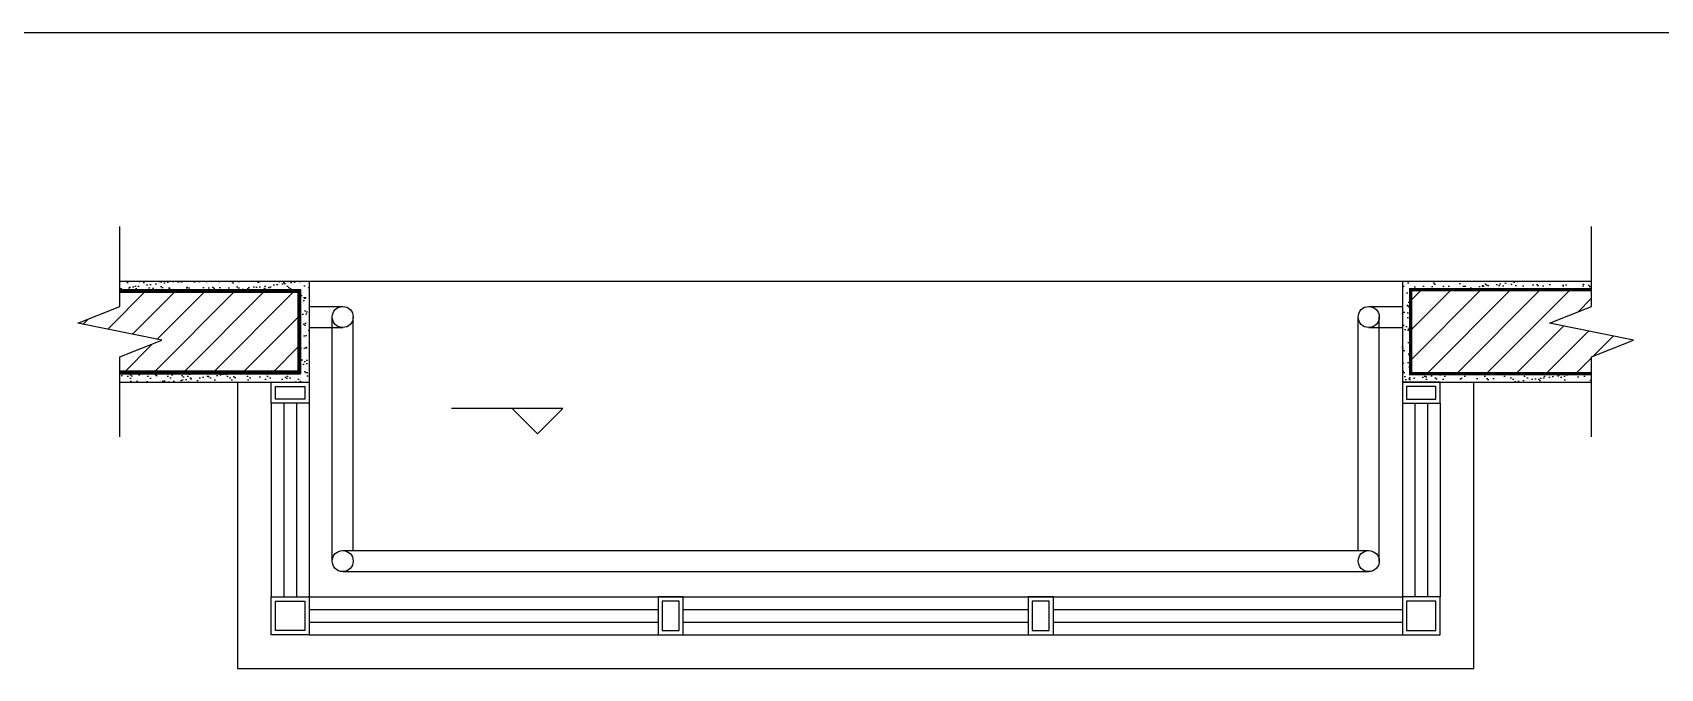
# Model space of a CAD drawing. Extents: x -737978 to 768813, y -372247 to 1140308.
# Drawn here: x -551772 to -547901, y -329161 to -327650 of the extents above; entities that cross this region are included whole.
import ezdxf

# ---------------------------------------------------------------- set-up
doc = ezdxf.new("R2010")
doc.units = 0
doc.header["$LTSCALE"] = 1000
doc.header["$MEASUREMENT"] = 0
doc.layers.get('0').update_dxf_attribs({"linetype": 'CONTINUOUS'})
for name, color, linetype in [('2', 4, 'CONTINUOUS'), ('DIM_ELEV', 3, 'CONTINUOUS'), ('PUB_TITLE', 4, 'CONTINUOUS'), ('WALL', 9, 'CONTINUOUS'), ('WINDOW', 4, 'CONTINUOUS'), ('立面', 7, 'CONTINUOUS')]:
    doc.layers.add(name, color=color, linetype=linetype)

# ---------------------------------------------------------------- blocks, each defined once
blk = doc.blocks.new('A$C259D150C')
h = blk.add_hatch()
h.set_pattern_fill('ANSI31', color=8, scale=400, style=0)
h.set_pattern_definition([(45, (-152057.995, 21612.18), (-35.355339, 35.355339), [])])
h.paths.add_polyline_path([(100, 1444.6), (100, 1404.6), (0, 1364.6), (200, 1324.6), (100, 1284.6), (100, 1244.6), (530, 1244.6), (530, 1444.6)])
h = blk.add_hatch()
h.set_pattern_fill('ANSI31', color=8, scale=400, style=0)
h.set_pattern_definition([(45, (-151077.995, 21612.18), (-35.355339, 35.355339), [])])
h.paths.add_polyline_path([(3170, 1244.6), (3600, 1244.6), (3600, 1284.6), (3700, 1324.6), (3500, 1364.6), (3600, 1404.6), (3600, 1444.6), (3170, 1444.6)])
at = {"layer": '2'}
h = blk.add_hatch(dxfattribs=at)
h.set_pattern_fill('AR-SAND', color=8, scale=0.6, style=0)
h.set_pattern_definition([(37.5, (-52164.816, 33783.721), (-0.960019, 29.364794), [0, -23.1648, 0, -25.908, 0, -24.765]), (7.5, (-52164.816, 33783.72), (26.971397, 43.009506), [0, -12.4968, 0, -20.8788, 0, -8.001]), (327.5, (-52183.56, 33783.721), (47.459542, 0.086231), [0, -7.62, 0, -27.432, 0, -35.814]), (317.5, (-52183.56, 33783.72), (45.813387, 13.37576), [0, -3.81, 0, -17.9832, 0, -20.574])])
h.paths.add_polyline_path([(530, 1244.6), (100, 1244.6), (100, 1224.6), (550, 1224.6), (550, 1464.6), (100, 1464.6), (100, 1444.6), (530, 1444.6)])
h = blk.add_hatch(dxfattribs=at)
h.set_pattern_fill('AR-SAND', color=256, scale=0.6, style=0)
h.set_pattern_definition([(37.5, (-51364.816, 33783.721), (-0.960019, 29.364794), [0, -23.1648, 0, -25.908, 0, -24.765]), (7.5, (-51364.816, 33783.72), (26.971397, 43.009506), [0, -12.4968, 0, -20.8788, 0, -8.001]), (327.5, (-51383.56, 33783.721), (47.459542, 0.086231), [0, -7.62, 0, -27.432, 0, -35.814]), (317.5, (-51383.56, 33783.72), (45.813387, 13.37576), [0, -3.81, 0, -17.9832, 0, -20.574])])
h.paths.add_polyline_path([(3600, 1444.6), (3600, 1464.6), (3150, 1464.6), (3150, 1224.6), (3240, 1224.6), (3600, 1224.6), (3600, 1244.6), (3170, 1244.6), (3170, 1444.6)])
h.paths.add_polyline_path([(3413.5, 1154.7), (3413.5, 1244.5), (3488.5, 1244.5), (3488.5, 1154.7)], flags=9)
for p, q in [((550, 1464.6), (3330, 1464.6)), ((3150, 1464.6), (3150, 1224.6)), ((550, 1404.6), (630, 1404.6)), ((3070, 1404.6), (3150, 1404.6)), ((605, 799.6), (605, 1379.6)), ((655, 824.6), (655, 1379.6)), ((3045, 824.6), (3045, 1379.6)), ((3095, 799.6), (3095, 1379.6)), ((550, 1354.6), (630, 1354.6)), ((3070, 1354.6), (3150, 1354.6)), ((630, 824.6), (3070, 824.6)), ((630, 774.6), (3070, 774.6))]:
    blk.add_line(p, q)
at = {"color": 0, "const_width": 8}
blk.add_lwpolyline([(100, 1440.6), (526, 1440.6), (526, 1248.6), (100, 1248.6)], dxfattribs=at)
at = {"const_width": 8}
blk.add_lwpolyline([(3600, 1444.6), (3170, 1444.6), (3170, 1244.6), (3600, 1244.6)], dxfattribs=at)
for points in [[(460, 1224.6), (550, 1224.6), (550, 1174.6), (460, 1174.6)], [(470, 1214.6), (540, 1214.6), (540, 1184.6), (470, 1184.6)], [(3240, 1224.6), (3150, 1224.6), (3150, 1174.6), (3240, 1174.6)], [(3230, 1214.6), (3160, 1214.6), (3160, 1184.6), (3230, 1184.6)], [(460, 714.6), (550, 714.6), (550, 624.6), (460, 624.6)], [(470, 704.6), (540, 704.6), (540, 634.6), (470, 634.6)], [(1440, 714.6), (1380, 714.6), (1380, 624.6), (1440, 624.6)], [(1430, 704.6), (1390, 704.6), (1390, 634.6), (1430, 634.6)], [(2320, 714.6), (2260, 714.6), (2260, 624.6), (2320, 624.6)], [(2310, 704.6), (2270, 704.6), (2270, 634.6), (2310, 634.6)], [(3240, 714.6), (3150, 714.6), (3150, 624.6), (3240, 624.6)], [(3230, 704.6), (3160, 704.6), (3160, 634.6), (3230, 634.6)]]:
    blk.add_lwpolyline(points, close=True)
for centre in [(630, 1379.6), (3070, 1379.6), (630, 799.6), (3070, 799.6)]:
    blk.add_circle(centre, 25)
at = {"layer": '2', "color": 0}
for p, q in [((100, 1404.6), (100, 1594.6)), ((3600, 1404.6), (3600, 1594.6)), ((100, 1464.6), (550, 1464.6)), ((3150, 1464.6), (3600, 1464.6)), ((0, 1364.6), (100, 1404.6)), ((3500, 1364.6), (3600, 1404.6)), ((200, 1324.6), (0, 1364.6)), ((3700, 1324.6), (3500, 1364.6)), ((100, 1284.6), (200, 1324.6)), ((3600, 1284.6), (3700, 1324.6)), ((100, 1094.6), (100, 1284.6)), ((3600, 1094.6), (3600, 1284.6)), ((100, 1224.6), (550, 1224.6)), ((3150, 1224.6), (3600, 1224.6))]:
    blk.add_line(p, q, dxfattribs=at)
at = {"layer": '2'}
blk.add_line((550, 1464.6), (550, 1224.6), dxfattribs=at)
at = {"layer": 'DIM_ELEV'}
for p, q in [((1153.3, 1162.2), (888.5, 1162.2)), ((1093.3, 1102.2), (1033.3, 1162.2)), ((1093.3, 1102.2), (1153.3, 1162.2))]:
    blk.add_line(p, q, dxfattribs=at)
at = {"layer": 'WALL', "color": 0}
for p, q in [((100, 1444.6), (530, 1444.6)), ((530, 1444.6), (530, 1244.6)), ((100, 1244.6), (530, 1244.6))]:
    blk.add_line(p, q, dxfattribs=at)
at = {"layer": 'WALL'}
for p, q in [((3170, 1444.6), (3600, 1444.6)), ((3170, 1444.6), (3170, 1244.6)), ((3170, 1244.6), (3600, 1244.6))]:
    blk.add_line(p, q, dxfattribs=at)
at = {"layer": 'WINDOW'}
for p, q in [((460, 1174.6), (460, 714.6)), ((490, 1174.6), (490, 714.6)), ((520, 1174.6), (520, 714.6)), ((550, 1174.6), (550, 714.6)), ((3150, 1174.6), (3150, 714.6)), ((3180, 1174.6), (3180, 714.6)), ((3210, 1174.6), (3210, 714.6)), ((3240, 1174.6), (3240, 714.6)), ((550, 714.6), (3150, 714.6)), ((550, 684.6), (1380, 684.6)), ((1440, 684.6), (2260, 684.6)), ((2320, 684.6), (3150, 684.6)), ((550, 654.6), (1380, 654.6)), ((550, 624.6), (3150, 624.6)), ((1440, 654.6), (2260, 654.6)), ((2320, 654.6), (3150, 654.6))]:
    blk.add_line(p, q, dxfattribs=at)
at = {"layer": '立面'}
blk.add_lwpolyline([(380, 1224.6), (380, 544.6), (3320, 544.6), (3320, 1224.6)], dxfattribs=at)

msp = doc.modelspace()

# ---------------------------------------------------------------- linework, layer by layer
at = {"layer": 'PUB_TITLE'}
msp.add_lwpolyline([(-565561.3, -327650.2), (-547561.6, -327650.2)], dxfattribs=at)

# ---------------------------------------------------------------- block references
msp.add_blockref('A$C259D150C', (-551664.7, -329705.6))

doc.saveas('drawing.dxf')
